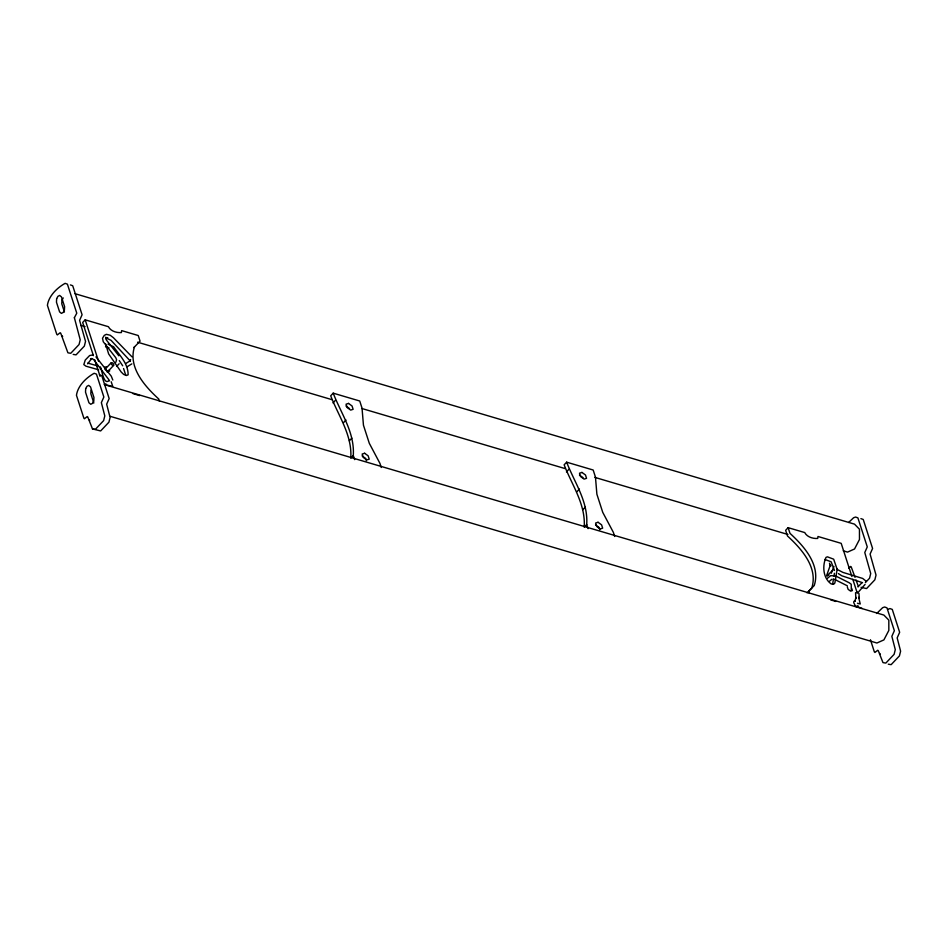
<?xml version="1.0" encoding="UTF-8"?>
<svg xmlns="http://www.w3.org/2000/svg" width="948" height="948" viewBox="0 0 948 948"><rect width="100%" height="100%" fill="white"/><g stroke="black" fill="none" stroke-linecap="round" stroke-linejoin="round"><path stroke-width="1.42" d="M851.34 590.355L851.221 584.252L849.325 582.842L835.674 575.969L830.673 575.649L827.497 578.233M90.996 390.149L90.818 393.728L93.828 403.019M105.619 343.946L108.641 353.936L121.19 372.019L123.631 374.389L126.357 375.526L128.134 374.804C128.253 363.617 119.555 355.275 113.594 346.755L108.001 344.136M857.893 605.44L857.75 606.637L855.783 606.566M107.243 372.161L113.594 365.454L113.772 364.127L112.137 362.646L110.928 363.06L105.252 369.056M832.593 584.288L833.505 578.813M833.956 576.076L834.418 573.327M134.486 346.802C127.885 367.338 144.689 386.168 158.754 399.025L159.489 401.3M105.868 383.774L105.678 384.592L104.493 384.45M854.918 601.162L855.925 597.347L855.854 598.65L855.558 592.749L857.679 592.192L858.935 593.495L859.326 598.259M115.869 362.195L116.592 359.707L115.763 357.68L103.261 341.742L102.514 338.258L104.268 335.391L106.366 334.336L110.193 335.248L113.381 337.666L131.973 356.827M130.623 359.588L130.267 360.738L125.835 363.44M87.631 363.831L91.695 358.545L90.463 358.901L92.063 358.593L93.698 359.659L109.067 379.97M826.775 575.152L830.46 564.735L830.744 566.217L829.464 563.231M831.313 573.256L833.932 566.347M63.232 297.921L61.94 300.196L61.774 303.787L64.452 312.07M858.829 591.588L865.074 584.406M857.964 586.907L861.827 582.819M133.846 347.572L140.067 341.197L138.242 335.521L121.652 330.615L121.38 332.57C116.687 332.961 110.715 331.208 108.392 326.693L85.178 319.832L82.677 322.474L93.402 355.654M333.21 393.159L330.71 395.802C338.531 416.172 352.324 435.12 350.784 458.145L353.284 455.502C354.825 432.478 341.031 413.529 333.21 393.159L359.73 401.004L362.029 408.102L363.451 425.202L369.305 443.309L379.947 463.382L381.226 467.471M332.997 402.9L335.497 400.257M343.484 422.678L345.984 420.035M349.338 440.796L351.838 438.154M566.643 462.174L564.143 464.816C571.976 485.186 585.757 504.135 584.217 527.159L586.717 524.517C588.258 501.492 574.476 482.544 566.643 462.174L593.175 470.018L595.462 477.117L596.885 494.216L602.738 512.335L613.38 532.397L614.66 536.485M566.43 471.914L568.93 469.272M576.929 491.704L579.429 489.061M582.771 509.811L585.271 507.168M851.908 576.526L841.196 543.346L817.982 536.485L817.709 538.44C813.017 538.831 807.044 537.078 804.722 532.563L788.144 527.669L785.643 530.311L787.48 535.987C801.534 548.845 818.349 567.674 811.737 588.21L807.08 592.879M848.65 522.466L853.603 517.738L855.594 517.051L857.904 517.881L867.278 546.901L864.777 552.518L870.714 573.528L869.541 578.256L865.394 582.605M848.685 568.267L850.629 566.454L851.197 566.857L855.049 577.356M876.71 613.475L882.647 607.68L884.65 607.004L886.961 607.834L894.355 630.716L891.855 636.333L895.291 649.617L894.118 654.333L885.835 663.09L882.979 662.616L878.275 650.684L877.706 650.269L874.933 652.461L874.34 651.857L870.43 639.734M116.58 366.461L119.14 363.771M832.759 570.258L826.798 576.017L828.836 574.962M829.63 581.112L831.941 579.228M127.174 366.722L131.843 363.878M107.752 337.618L106.117 338.946L105.797 337.18L106.413 340.059L118.844 355.808M887.956 609.256L889.959 608.569L892.269 609.398L899.652 632.292L897.164 637.909L900.6 651.181L899.427 655.909L891.144 664.655L888.288 664.192M106.389 366.781L104.612 367.314L105.347 369.696L107.859 371.557L109.636 371.024L109.269 369.827M109.53 380.812L108.368 381.132C103.462 384.284 101.91 369.412 100.37 366.84M92.928 354.908L89.633 355.536L85.249 360.05L83.827 364.613L85.972 366.189L98.758 369.839M855.25 601.281L853.911 601.34L853.721 602.572L855.333 605.926L862.23 608.474M73.209 354.398L76.065 354.86L84.348 346.115L85.533 341.387L79.596 320.377L82.085 314.748L72.712 285.739L70.401 284.91M92.489 428.911L95.333 429.373L103.616 420.628L104.801 415.899L101.365 402.627L103.853 397.011L96.459 374.116L94.148 373.287C86.221 377.766 77.819 385.729 76.456 395.257L83.851 418.139L84.431 418.743L87.204 416.563L87.773 416.978L92.489 428.911L100.642 430.949L108.925 422.192L110.098 417.476L106.662 404.192L109.162 398.575L101.768 375.681L99.457 374.863M106.081 337.95L111.07 340.332L130.409 361.141M87.844 363.12L97.526 365.881M74.987 293.679L854.504 524.137L859.457 529.221L859.469 539.507L854.539 548.987L847.548 552.103L843.282 550.835M80.817 325.413L85.071 326.669M137.614 342.204L332.132 399.712M361.946 408.529L564.996 468.561M594.811 477.377L787.907 534.471M105.501 346.778L108.973 347.809M824.938 559.474L831.171 561.832L834.477 570.471M861.057 587.322L866.567 588.578L874.85 579.821L876.023 575.092L870.086 554.082L872.587 548.465L863.213 519.445L860.903 518.627M106.223 384.959L112.741 386.381L111.2 381.76M104.351 384.592L883.868 615.062L888.821 620.134L888.833 630.42L883.903 639.9L876.912 643.017L110.181 416.326M133.016 393.633L139.652 395.6M830.673 599.906L835.97 601.47M113.594 365.454L111.84 364.802L110.928 363.06M836.93 569.286L842.938 572.402L862.692 578.446L866.093 581.16M834.607 579.394L847.322 585.805M579.453 475.067L582.973 477.626M595.545 524.908L599.077 527.467L599.788 529.695M346.008 406.052L349.539 408.6M362.112 455.893L365.632 458.453L366.355 460.681M838.388 573.611L841.848 575.803L862.526 582.676M879.649 653.421L880.242 654.025M62.082 335.888L62.663 336.493M89.148 419.715L89.74 420.308M95.949 356.875L111.295 376.202L112.8 380.018M857.49 603.248L860.251 603.995L858.615 597.276M119.258 360.572L122.695 365.798M856.008 579.975L858.402 586.539M851.577 588.151L852.394 590.568L850.676 591.173L848.14 589.36L847.322 586.954M586.717 524.517L588.08 528.629M353.284 455.502L354.647 459.614M852.809 579.299L857.276 593.128M788.144 527.669L789.98 533.345C804.034 546.202 820.85 565.032 814.237 585.568L808.656 591.173L809.391 593.448M123.572 368.523L125.764 375.313M85.178 319.832L98.58 361.306M94.741 359.802L100.097 376.392M56.643 298.632L56.465 302.211L59.594 311.892L61.395 313.373L63.137 312.473L64.417 310.186L64.594 306.607L61.466 296.925L59.653 295.444L57.923 296.345L56.643 298.632M85.687 388.573L85.521 392.164L88.946 402.781L90.759 404.263L92.489 403.362L93.781 401.075L93.947 397.496L90.522 386.879L88.709 385.386L86.979 386.298L85.687 388.573M74.371 317.699L80.225 339.822L79.051 344.539L70.756 353.296L67.912 352.822L60.708 333.151L60.139 332.736L57.354 334.917L56.773 334.324L47.4 305.303C48.763 295.776 57.176 287.813 65.104 283.345L67.415 284.163L76.776 313.184L74.371 317.699M837.143 569.321L834.868 583.02L833.6 584.3L831.1 583.885C823.042 578.114 822.153 565.932 826.004 557.377L827.438 556.832L833.671 559.19L837.143 569.321M348.509 403.41L346.067 404.204L347.158 407.545L350.677 410.105L353.118 409.311L352.04 405.969L348.509 403.41M364.613 453.251L362.172 454.045L363.25 457.386L366.781 459.946L369.222 459.152L368.132 455.81L364.613 453.251M581.954 472.424L579.501 473.218L580.591 476.56L584.11 479.119L586.551 478.325L585.473 474.984L581.954 472.424M598.046 522.265L595.605 523.059L596.683 526.413L600.214 528.96L602.655 528.166L601.577 524.825L598.046 522.265"/></g></svg>
